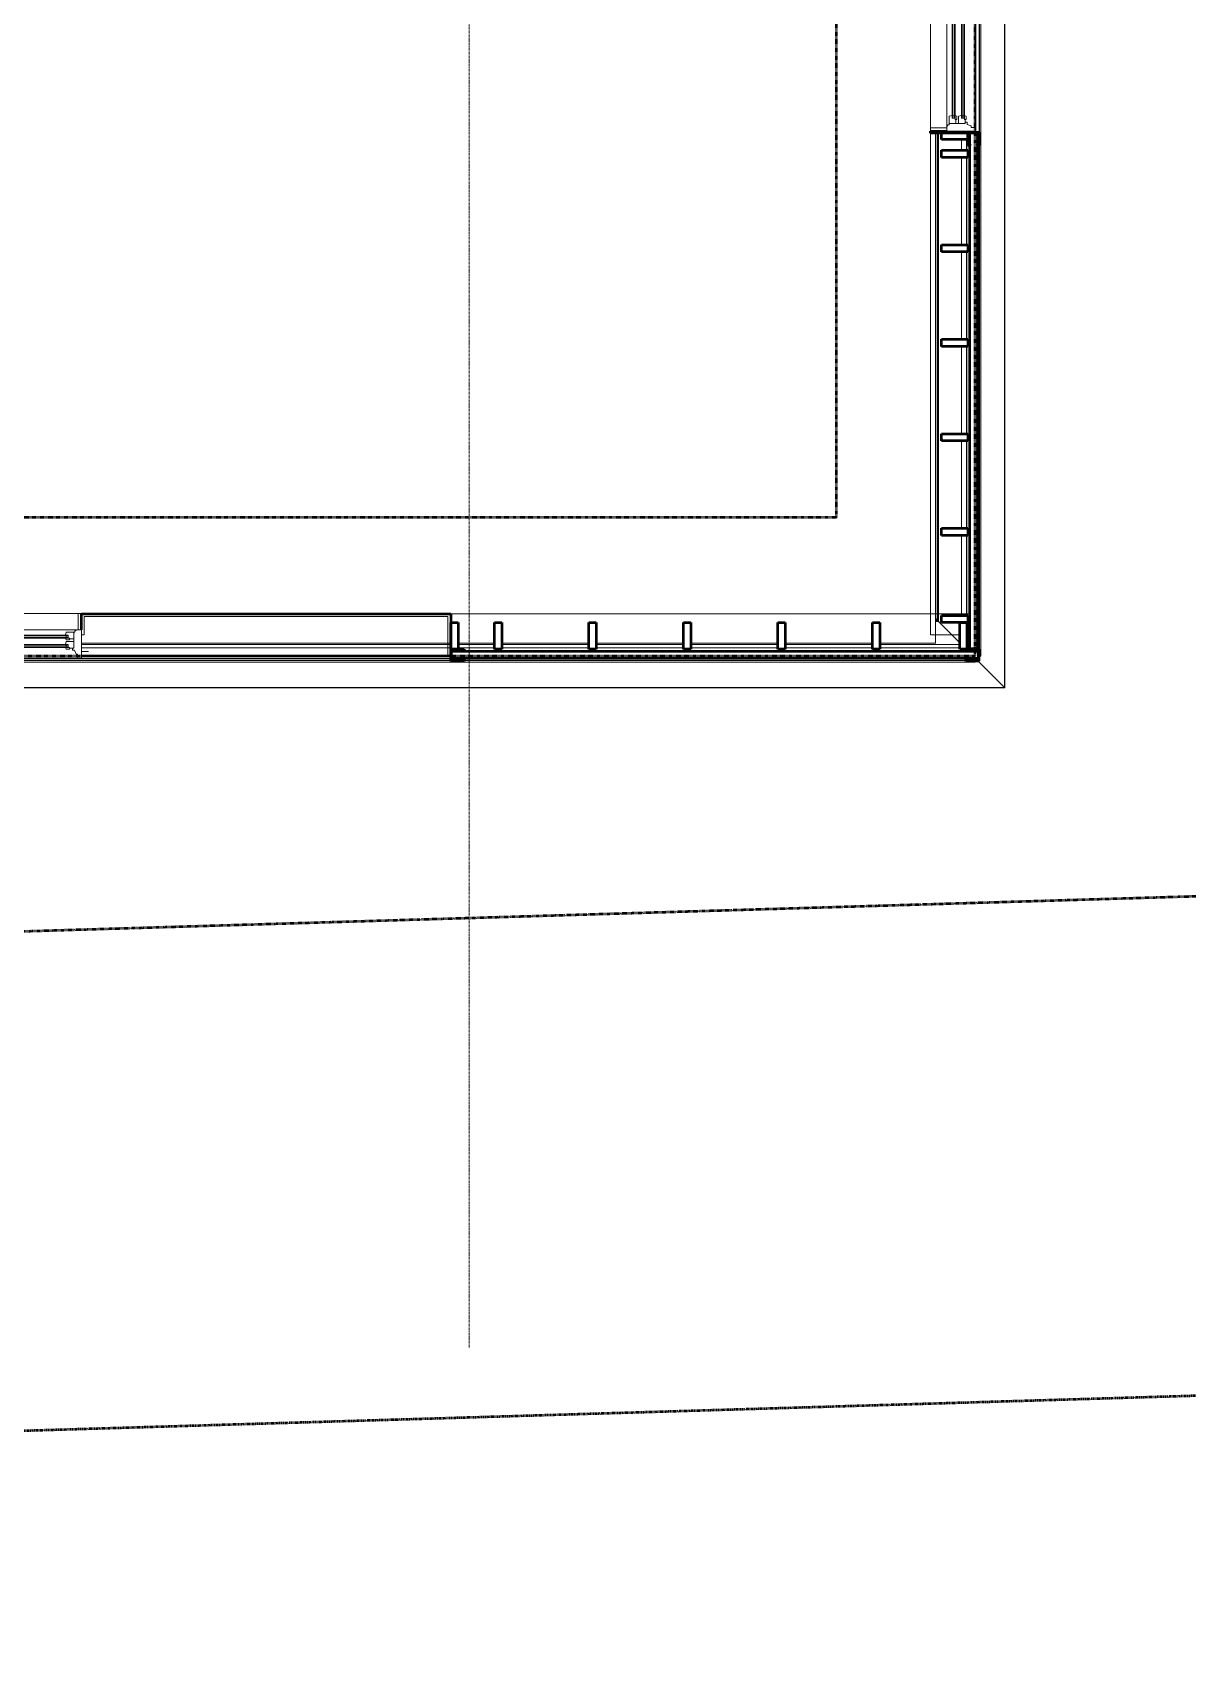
# Model space of a CAD drawing. Header units: inches. Extents: x -4235 to -464, y 9767 to 12347.
# Drawn here: x -2264.3 to -2023.7, y 9772 to 10110.2 of the extents above; entities that cross this region are included whole.
import ezdxf

# ---------------------------------------------------------------- set-up
doc = ezdxf.new("R2010")
doc.units = ezdxf.units.IN
doc.header["$MEASUREMENT"] = 0
for name, pattern in [('Dash 1_16_', [0.125, 0.0625, -0.0625]), ('Double Dash 3_8_', [1, 0.375, -0.125, 0.125, -0.125, 0.125, -0.125]), ('Grid Line 1_2_', [0.875, 0.5, -0.125, 0.125, -0.125])]:
    doc.linetypes.add(name, pattern=pattern)
for name, color, linetype, lineweight in [('A-GLAZ-1', 151, 'Continuous', 9), ('A-GLAZ-2', 151, 'Continuous', 20), ('A-GLAZ-CWMG', 51, 'Continuous', 9), ('A-GLAZ-CWMG-1', 51, 'Continuous', 50), ('A-WALL', 113, 'Continuous', 13), ('A-WALL-5', 113, 'Continuous', 9), ('A-WALL-6', 113, 'Continuous', 50), ('A-WALL-PATT-1', 9, 'Continuous', 9), ('C-PROP-LINE', 91, 'Double Dash 3_8_', 50), ('C-PROP-LINE-1', 91, 'Dash 1_16_', 50), ('S-GRID-1', 1, 'Grid Line 1_2_', 9)]:
    doc.layers.add(name, color=color, linetype=linetype, lineweight=lineweight)

# ---------------------------------------------------------------- blocks, each defined once
blk = doc.blocks.new('Basic Wall _ EXT - FIBER CEMENT - LARGE - 1hr - ___-2162460-BACKGROUND - RCP - 3RD FLOOR')
at = {"layer": 'A-WALL-5'}
for p, q in [((-2066.71, 9980.19), (-2066.71, 10851.39)), ((-2067.06, 10089.39), (-2067.06, 10742.19)), ((-2067.05, 10089.39), (-2067.05, 10742.19)), ((-2067.05, 10089.39), (-2067.05, 10742.19)), ((-2067.03, 10089.39), (-2067.03, 10742.19)), ((-2067.02, 10089.39), (-2067.02, 10742.19)), ((-2067.02, 10089.39), (-2067.02, 10742.19)), ((-2069.67, 10089.58), (-2069.67, 10089.39)), ((-2069.67, 10089.39), (-2069.67, 10089.58)), ((-2069.67, 10087.89), (-2069.67, 10085.61)), ((-2069.67, 10085.61), (-2069.67, 10087.89)), ((-2069.64, 10089.39), (-2069.64, 10089.58)), ((-2069.64, 10089.39), (-2069.64, 10089.58)), ((-2069.64, 10085.61), (-2069.64, 10087.89)), ((-2069.64, 10085.61), (-2069.64, 10087.89)), ((-2067.06, 10086.7), (-2067.06, 10089.33)), ((-2067.05, 10086.7), (-2067.05, 10089.33)), ((-2067.05, 10086.7), (-2067.05, 10089.33)), ((-2067.03, 10086.7), (-2067.03, 10089.33)), ((-2067.02, 10086.7), (-2067.02, 10089.33)), ((-2067.02, 10086.7), (-2067.02, 10089.33)), ((-2067.06, 9980.19), (-2067.06, 10086.64)), ((-2067.05, 9980.19), (-2067.05, 10086.64)), ((-2067.05, 9980.19), (-2067.05, 10086.64)), ((-2067.03, 9980.19), (-2067.03, 10086.64)), ((-2067.02, 9980.19), (-2067.02, 10086.64)), ((-2067.02, 9980.19), (-2067.02, 10086.64)), ((-2069.67, 10084.11), (-2069.67, 10065.92)), ((-2069.67, 10065.92), (-2069.67, 10084.11)), ((-2069.64, 10065.92), (-2069.64, 10084.11)), ((-2069.64, 10065.92), (-2069.64, 10084.11)), ((-2069.67, 10064.42), (-2069.67, 10046.24)), ((-2069.67, 10046.24), (-2069.67, 10064.42)), ((-2069.64, 10046.24), (-2069.64, 10064.42)), ((-2069.64, 10046.24), (-2069.64, 10064.42)), ((-2069.67, 10044.74), (-2069.67, 10026.56)), ((-2069.67, 10026.56), (-2069.67, 10044.74)), ((-2069.64, 10026.56), (-2069.64, 10044.74)), ((-2069.64, 10026.56), (-2069.64, 10044.74)), ((-2069.67, 10025.06), (-2069.67, 10006.87)), ((-2069.67, 10006.87), (-2069.67, 10025.06)), ((-2069.64, 10006.87), (-2069.64, 10025.06)), ((-2069.64, 10006.87), (-2069.64, 10025.06)), ((-2069.67, 10005.37), (-2069.67, 9989.06)), ((-2069.67, 9989.06), (-2069.67, 10005.37)), ((-2069.64, 9989.06), (-2069.64, 10005.37)), ((-2069.64, 9988.69), (-2069.64, 10005.37)), ((-2069.67, 9989.06), (-2069.67, 9988.69)), ((-2069.67, 9988.69), (-2069.67, 9989.06)), ((-2069.64, 9988.69), (-2069.64, 9989.06)), ((-2069.67, 9981.63), (-2069.67, 9981.33)), ((-2069.67, 9981.33), (-2069.67, 9981.63)), ((-2069.64, 9981.33), (-2069.64, 9981.63)), ((-2069.64, 9981.33), (-2069.64, 9981.63)), ((-2067.11, 9980.19), (-2067.06, 9980.19)), ((-2067.06, 9980.19), (-2067.11, 9980.19)), ((-2067.03, 9980.19), (-2067.06, 9980.19)), ((-2067.06, 9980.19), (-2066.9, 9980.19)), ((-2067.05, 9980.19), (-2066.9, 9980.19)), ((-2066.9, 9980.19), (-2067.03, 9980.19)), ((-2066.9, 9980.19), (-2067.02, 9980.19)), ((-2066.9, 9980.19), (-2066.77, 9980.19)), ((-2066.79, 9980.19), (-2066.88, 9980.19)), ((-2066.77, 9980.19), (-2066.79, 9980.19)), ((-2066.75, 9980.19), (-2066.77, 9980.19)), ((-2066.77, 9980.19), (-2066.75, 9980.19)), ((-2066.76, 9980.19), (-2066.75, 9980.19)), ((-2066.75, 9980.19), (-2066.75, 9980.19)), ((-2066.75, 9980.19), (-2066.71, 9980.19)), ((-2066.71, 9980.19), (-2066.74, 9980.19))]:
    blk.add_line(p, q, dxfattribs=at)
blk = doc.blocks.new('Basic Wall _ EXT - FIBER CEMENT - SMALL - 1hr - ___-2145934-BACKGROUND - RCP - 3RD FLOOR')
at = {"layer": 'A-WALL-5'}
for p, q in [((-2061.81, 10857.87), (-2061.81, 9973.7)), ((-2061.81, 9973.7), (-2061.81, 10857.87)), ((-2061.73, 9973.63), (-2061.73, 10857.95)), ((-2061.73, 9973.63), (-2061.73, 10857.95)), ((-2067.84, 10089.39), (-2067.84, 10742.19)), ((-2067.77, 10089.39), (-2067.77, 10742.19)), ((-2075.83, 10089.58), (-2075.83, 10089.51)), ((-2075.83, 10089.51), (-2075.83, 10089.58)), ((-2075.83, 10089.47), (-2075.83, 9989.06)), ((-2075.83, 9989.06), (-2075.83, 10089.47)), ((-2075.62, 9989.06), (-2075.62, 10089.58)), ((-2075.62, 9989.06), (-2075.62, 10089.58)), ((-2075.54, 9989.06), (-2075.54, 10089.58)), ((-2075.54, 9989.06), (-2075.54, 10089.58)), ((-2070.72, 10089.39), (-2070.72, 10089.58)), ((-2070.72, 10089.39), (-2070.72, 10089.58)), ((-2070.72, 10085.61), (-2070.72, 10087.89)), ((-2070.72, 10085.61), (-2070.72, 10087.89)), ((-2068.29, 10089.39), (-2068.29, 10089.57)), ((-2068.29, 10089.39), (-2068.29, 10089.57)), ((-2068.22, 10089.39), (-2068.22, 10089.57)), ((-2070.72, 10065.92), (-2070.72, 10084.11)), ((-2070.72, 10065.92), (-2070.72, 10084.11)), ((-2070.72, 10046.24), (-2070.72, 10064.42)), ((-2070.72, 10046.24), (-2070.72, 10064.42)), ((-2070.72, 10026.56), (-2070.72, 10044.74)), ((-2070.72, 10026.56), (-2070.72, 10044.74)), ((-2070.72, 10006.87), (-2070.72, 10025.06)), ((-2070.72, 10006.87), (-2070.72, 10025.06)), ((-2070.72, 9989.06), (-2070.72, 10005.37)), ((-2070.72, 9989.06), (-2070.72, 10005.37)), ((-2076.17, 9988.06), (-2075.83, 9987.72)), ((-2075.83, 9987.72), (-2076.17, 9988.06)), ((-2075.83, 9987.72), (-2076.17, 9988.06)), ((-2076.17, 9988.06), (-2075.83, 9987.72)), ((-2075.83, 9989.06), (-2075.83, 9989.01)), ((-2075.83, 9989.01), (-2075.83, 9989.06)), ((-2075.83, 9989.01), (-2075.83, 9987.72)), ((-2075.83, 9987.72), (-2075.83, 9989.01)), ((-2075.83, 9987.72), (-2075.62, 9987.51)), ((-2075.62, 9987.51), (-2075.83, 9987.72)), ((-2075.62, 9987.51), (-2075.83, 9987.72)), ((-2075.83, 9987.72), (-2075.62, 9987.51)), ((-2075.62, 9989.01), (-2075.62, 9989.06)), ((-2075.62, 9989.01), (-2075.62, 9989.06)), ((-2075.62, 9987.51), (-2075.62, 9989.01)), ((-2075.62, 9987.51), (-2075.62, 9989.01)), ((-2075.62, 9987.51), (-2075.54, 9987.44)), ((-2075.54, 9987.44), (-2075.62, 9987.51)), ((-2075.54, 9987.44), (-2075.62, 9987.51)), ((-2075.54, 9989.01), (-2075.54, 9989.06)), ((-2075.54, 9989.01), (-2075.54, 9989.06)), ((-2075.54, 9987.44), (-2075.54, 9989.01)), ((-2075.54, 9987.44), (-2075.54, 9989.01)), ((-2075.54, 9987.44), (-2072.74, 9984.63)), ((-2072.74, 9984.63), (-2075.54, 9987.44)), ((-2070.72, 9988.69), (-2070.72, 9989.05)), ((-2070.72, 9988.69), (-2070.72, 9989.05)), ((-2072.74, 9984.63), (-2071.11, 9983)), ((-2071.11, 9983), (-2072.74, 9984.63)), ((-2069.74, 9981.63), (-2069.68, 9981.57)), ((-2069.68, 9981.57), (-2069.74, 9981.63)), ((-2069.74, 9981.63), (-2069.68, 9981.57)), ((-2069.68, 9981.57), (-2069.73, 9981.62)), ((-2069.64, 9981.53), (-2069.37, 9981.26)), ((-2069.37, 9981.26), (-2069.64, 9981.53)), ((-2069.64, 9981.53), (-2069.37, 9981.26)), ((-2069.37, 9981.26), (-2069.64, 9981.53)), ((-2068.29, 9981.69), (-2068.29, 9981.75)), ((-2068.29, 9981.69), (-2068.29, 9981.75)), ((-2068.29, 9981.26), (-2068.29, 9981.63)), ((-2068.29, 9981.26), (-2068.29, 9981.63)), ((-2068.22, 9981.7), (-2068.22, 9981.75)), ((-2068.22, 9981.26), (-2068.22, 9981.63)), ((-2067.84, 9981.69), (-2067.84, 9981.75)), ((-2067.84, 9981.26), (-2067.84, 9981.63)), ((-2067.77, 9981.69), (-2067.77, 9981.75)), ((-2067.77, 9981.26), (-2067.77, 9981.63)), ((-2067.77, 9979.66), (-2067.36, 9979.25)), ((-2067.36, 9979.25), (-2067.77, 9979.66)), ((-2067.3, 9979.19), (-2061.81, 9973.7)), ((-2061.81, 9973.7), (-2067.3, 9979.19)), ((-2061.73, 9973.63), (-2061.81, 9973.7))]:
    blk.add_line(p, q, dxfattribs=at)
blk = doc.blocks.new('Basic Wall _ EXT - FIBER CEMENT - LARGE - ___-2162463-BACKGROUND - RCP - 3RD FLOOR')
at = {"layer": 'A-WALL-5'}
for p, q in [((-2254.11, 9981.94), (-2177.75, 9981.94)), ((-2177.75, 9981.94), (-2254.11, 9981.94)), ((-2177.12, 9981.91), (-2254.11, 9981.91)), ((-2177.12, 9981.91), (-2254.11, 9981.91)), ((-2177.75, 9981.94), (-2177.12, 9981.94)), ((-2177.12, 9981.94), (-2177.75, 9981.94)), ((-2175.62, 9981.94), (-2168.03, 9981.94)), ((-2168.03, 9981.94), (-2175.62, 9981.94)), ((-2168.03, 9981.91), (-2175.62, 9981.91)), ((-2168.03, 9981.91), (-2175.62, 9981.91)), ((-2166.53, 9981.94), (-2148.35, 9981.94)), ((-2148.35, 9981.94), (-2166.53, 9981.94)), ((-2148.35, 9981.91), (-2166.53, 9981.91)), ((-2148.35, 9981.91), (-2166.53, 9981.91)), ((-2146.85, 9981.94), (-2128.66, 9981.94)), ((-2128.66, 9981.94), (-2146.85, 9981.94)), ((-2128.66, 9981.91), (-2146.85, 9981.91)), ((-2128.66, 9981.91), (-2146.85, 9981.91)), ((-2127.16, 9981.94), (-2108.98, 9981.94)), ((-2108.98, 9981.94), (-2127.16, 9981.94)), ((-2108.98, 9981.91), (-2127.16, 9981.91)), ((-2108.98, 9981.91), (-2127.16, 9981.91)), ((-2107.48, 9981.94), (-2089.29, 9981.94)), ((-2089.29, 9981.94), (-2107.48, 9981.94)), ((-2089.29, 9981.91), (-2107.48, 9981.91)), ((-2089.29, 9981.91), (-2107.48, 9981.91)), ((-2087.79, 9981.94), (-2071.11, 9981.94)), ((-2071.11, 9981.94), (-2087.79, 9981.94)), ((-2071.11, 9981.91), (-2087.79, 9981.91)), ((-2071.11, 9981.91), (-2087.79, 9981.91)), ((-2069.61, 9981.94), (-2069, 9981.94)), ((-2069, 9981.94), (-2069.61, 9981.94)), ((-2069, 9981.91), (-2069.61, 9981.91)), ((-2069, 9981.91), (-2069.61, 9981.91)), ((-2067.92, 9981.75), (-2067.92, 9981.69)), ((-2067.92, 9981.69), (-2067.92, 9981.75)), ((-2067.92, 9981.63), (-2067.92, 9981.57)), ((-2067.92, 9981.26), (-2067.92, 9981.63)), ((-2067.92, 9981.57), (-2067.92, 9981.26)), ((-2067.92, 9979.69), (-2067.92, 9979.32)), ((-2067.92, 9979.32), (-2067.92, 9979.69)), ((-3861.93, 9978.98), (-2067.92, 9978.98)), ((-2177.12, 9979.32), (-3751.71, 9979.32)), ((-2177.12, 9979.31), (-3751.71, 9979.31)), ((-2177.12, 9979.31), (-3751.71, 9979.31)), ((-2177.12, 9979.3), (-3751.71, 9979.3)), ((-2177.12, 9979.28), (-3751.71, 9979.28)), ((-2177.12, 9979.28), (-3751.71, 9979.28)), ((-2174.44, 9979.32), (-2177.06, 9979.32)), ((-2174.44, 9979.31), (-2177.06, 9979.31)), ((-2174.44, 9979.31), (-2177.06, 9979.31)), ((-2174.43, 9979.3), (-2177.06, 9979.3)), ((-2174.43, 9979.28), (-2177.06, 9979.28)), ((-2174.43, 9979.28), (-2177.06, 9979.28)), ((-2069.86, 9979.32), (-2174.37, 9979.32)), ((-2069.86, 9979.31), (-2174.37, 9979.31)), ((-2069.86, 9979.31), (-2174.37, 9979.31)), ((-2069.86, 9979.3), (-2174.37, 9979.3)), ((-2069.86, 9979.28), (-2174.37, 9979.28)), ((-2069.86, 9979.28), (-2174.37, 9979.28)), ((-2067.92, 9979.3), (-2069.81, 9979.3)), ((-2067.92, 9979.32), (-2069.8, 9979.32)), ((-2067.92, 9979.31), (-2069.8, 9979.31)), ((-2067.92, 9979.31), (-2069.8, 9979.31)), ((-2067.92, 9979.28), (-2069.8, 9979.28)), ((-2067.92, 9979.28), (-2069.8, 9979.28)), ((-2067.92, 9979.25), (-2067.92, 9979.32)), ((-2067.92, 9979.32), (-2067.92, 9979.3)), ((-2067.92, 9979.25), (-2067.92, 9979.31)), ((-2067.92, 9979.3), (-2067.92, 9979.25)), ((-2067.92, 9979.04), (-2067.92, 9979.17)), ((-2067.92, 9979.15), (-2067.92, 9979.06)), ((-2067.92, 9979.06), (-2067.92, 9979.03)), ((-2067.92, 9979.01), (-2067.92, 9979.04)), ((-2067.92, 9979.03), (-2067.92, 9979.01)), ((-2067.92, 9979.01), (-2067.92, 9979.03)), ((-2067.92, 9978.98), (-2067.92, 9979.01)), ((-2067.92, 9979.01), (-2067.92, 9979.01)), ((-2067.92, 9979), (-2067.92, 9978.98))]:
    blk.add_line(p, q, dxfattribs=at)
blk = doc.blocks.new('Basic Wall _ EXT - FIBER CEMENT - SMALL - ___-2145937-BACKGROUND - RCP - 3RD FLOOR')
at = {"layer": 'A-WALL-5'}
for p, q in [((-2076.17, 9988.06), (-2075.83, 9987.72)), ((-2075.83, 9987.72), (-2076.17, 9988.06)), ((-2075.83, 9987.72), (-2076.17, 9988.06)), ((-2076.17, 9988.06), (-2075.83, 9987.72)), ((-2076.17, 9987.72), (-2075.83, 9987.72)), ((-2075.83, 9987.72), (-2076.17, 9987.72)), ((-2075.62, 9987.51), (-2076.17, 9987.51)), ((-2075.62, 9987.51), (-2076.17, 9987.51)), ((-2075.54, 9987.44), (-2076.17, 9987.44)), ((-2075.54, 9987.44), (-2076.17, 9987.44)), ((-2075.83, 9987.72), (-2075.62, 9987.51)), ((-2075.62, 9987.51), (-2075.83, 9987.72)), ((-2075.62, 9987.51), (-2075.83, 9987.72)), ((-2075.83, 9987.72), (-2075.62, 9987.51)), ((-2075.62, 9987.51), (-2075.54, 9987.44)), ((-2075.54, 9987.44), (-2075.62, 9987.51)), ((-2075.62, 9987.51), (-2075.54, 9987.44)), ((-2075.54, 9987.44), (-2072.74, 9984.63)), ((-2072.74, 9984.63), (-2075.54, 9987.44)), ((-2072.74, 9984.63), (-2071.11, 9983)), ((-2071.11, 9983), (-2072.74, 9984.63)), ((-2177.12, 9979.73), (-2369.31, 9979.73)), ((-2177.12, 9979.66), (-2369.31, 9979.66)), ((-2177.12, 9982.61), (-2254.11, 9982.61)), ((-2177.12, 9982.61), (-2254.11, 9982.61)), ((-2177.12, 9980.19), (-2254.11, 9980.19)), ((-2177.12, 9980.19), (-2254.11, 9980.19)), ((-2254.11, 9980.11), (-2177.12, 9980.11)), ((-2174.62, 9979.66), (-2177.06, 9979.66)), ((-2168.03, 9982.61), (-2175.62, 9982.61)), ((-2168.03, 9982.61), (-2175.62, 9982.61)), ((-2069.86, 9979.66), (-2174.38, 9979.66)), ((-2148.35, 9982.61), (-2166.53, 9982.61)), ((-2148.35, 9982.61), (-2166.53, 9982.61)), ((-2128.66, 9982.61), (-2146.85, 9982.61)), ((-2128.66, 9982.61), (-2146.85, 9982.61)), ((-2108.98, 9982.61), (-2127.16, 9982.61)), ((-2108.98, 9982.61), (-2127.16, 9982.61)), ((-2089.29, 9982.61), (-2107.48, 9982.61)), ((-2089.29, 9982.61), (-2107.48, 9982.61)), ((-2071.11, 9982.61), (-2087.79, 9982.61)), ((-2071.11, 9982.61), (-2087.79, 9982.61)), ((-2069.74, 9981.63), (-2069.68, 9981.57)), ((-2069.68, 9981.57), (-2069.74, 9981.63)), ((-2069.68, 9981.57), (-2069.74, 9981.63)), ((-2069.73, 9981.62), (-2069.68, 9981.57)), ((-2069.64, 9981.53), (-2069.37, 9981.26)), ((-2069.37, 9981.26), (-2069.64, 9981.53)), ((-2069.64, 9981.53), (-2069.37, 9981.26)), ((-2069.37, 9981.26), (-2069.64, 9981.53)), ((-2067.92, 9979.66), (-2069.61, 9979.66)), ((-2067.77, 9979.66), (-2067.92, 9979.66)), ((-2067.77, 9979.66), (-2067.36, 9979.25)), ((-2067.36, 9979.25), (-2067.77, 9979.66)), ((-2067.3, 9979.19), (-2061.81, 9973.7)), ((-2061.81, 9973.7), (-2067.3, 9979.19)), ((-2061.81, 9973.7), (-2681.22, 9973.7)), ((-2061.81, 9973.7), (-2681.22, 9973.7)), ((-2681.22, 9973.63), (-2061.73, 9973.63)), ((-2061.73, 9973.63), (-2681.22, 9973.63)), ((-2061.81, 9973.7), (-2061.73, 9973.63))]:
    blk.add_line(p, q, dxfattribs=at)
blk = doc.blocks.new('Rectangular Mullion - Profile_Polycarbonate_Upper and left-2704980-BACKGROUND - RCP - 3RD FLOOR')
at = {"layer": 'A-GLAZ-CWMG-1'}
for p, q in [((0, 1.29), (-2.75, 1.29)), ((-2.75, 1.29), (-2.75, 0.79)), ((-2.75, 0.79), (-2.5, 0.79)), ((-2.69, 0.85), (-2.69, 1.22)), ((-2.69, 1.22), (-0.06, 1.22)), ((-2.5, 0.85), (-2.69, 0.85)), ((-2.5, 0.79), (-2.5, 0.85)), ((-0.06, 1.22), (-0.06, -1.15)), ((0, -1.21), (0, 1.29)), ((-2.5, -0.79), (-2.75, -0.79)), ((-2.75, -0.79), (-2.75, -1.21)), ((-2.75, -1.21), (0, -1.21)), ((-2.69, -1.15), (-2.69, -0.85)), ((-2.69, -0.85), (-2.5, -0.85)), ((-0.06, -1.15), (-2.69, -1.15)), ((-2.5, -0.85), (-2.5, -0.79))]:
    blk.add_line(p, q, dxfattribs=at)
blk = doc.blocks.new('Rectangular Mullion - Profile_Polycarbonate_right-2704981-BACKGROUND - RCP - 3RD FLOOR')
at = {"layer": 'A-GLAZ-CWMG-1'}
for p, q in [((-2.75, 1.29), (0, 1.29)), ((-2.75, 0.79), (-2.75, 1.29)), ((-2.5, 0.79), (-2.75, 0.79)), ((-0.06, 1.22), (-2.69, 1.22)), ((-2.69, 1.22), (-2.69, 0.85)), ((-2.69, 0.85), (-2.5, 0.85)), ((-2.5, 0.85), (-2.5, 0.79)), ((-0.06, -1.15), (-0.06, 1.22)), ((0, 1.29), (0, -1.21)), ((-2.75, -1.21), (-2.75, -0.79)), ((-2.75, -0.79), (-2.5, -0.79)), ((0, -1.21), (-2.75, -1.21)), ((-2.5, -0.85), (-2.69, -0.85)), ((-2.69, -0.85), (-2.69, -1.15)), ((-2.69, -1.15), (-0.06, -1.15)), ((-2.5, -0.79), (-2.5, -0.85))]:
    blk.add_line(p, q, dxfattribs=at)
blk = doc.blocks.new('Rectangular Mullion - Stud - Vertical-2193585-BACKGROUND - RCP - 3RD FLOOR')
at = {"layer": 'A-GLAZ-CWMG-1'}
for p, q in [((0, 2.75), (-1.5, 2.75)), ((-1.5, 2.75), (-1.5, -2.75)), ((0, -2.75), (0, 2.75)), ((-1.5, -2.75), (0, -2.75))]:
    blk.add_line(p, q, dxfattribs=at)
blk = doc.blocks.new('Rectangular Mullion - Stud - Vertical-2193592-BACKGROUND - RCP - 3RD FLOOR')
at = {"layer": 'A-GLAZ-CWMG-1'}
for p, q in [((-1.5, -2.75), (-1.5, 2.75)), ((-1.5, 2.75), (0, 2.75)), ((0, 2.75), (0, -2.75)), ((0, -2.75), (-1.5, -2.75))]:
    blk.add_line(p, q, dxfattribs=at)
blk = doc.blocks.new('Rectangular Mullion - Stud - Vertical-2193584-BACKGROUND - RCP - 3RD FLOOR')
at = {"layer": 'A-GLAZ-CWMG-1'}
for p, q in [((1.5, 2.75), (0, 2.75)), ((0, 2.75), (0, -2.75)), ((1.5, -2.75), (1.5, 2.75)), ((0, -2.75), (1.5, -2.75))]:
    blk.add_line(p, q, dxfattribs=at)
blk = doc.blocks.new('Rectangular Mullion - Stud - Vertical-2193583-BACKGROUND - RCP - 3RD FLOOR')
at = {"layer": 'A-GLAZ-CWMG-1'}
for p, q in [((1.5, 2.75), (0, 2.75)), ((0, 2.75), (0, -2.75)), ((1.5, -2.75), (1.5, 2.75)), ((0, -2.75), (1.5, -2.75))]:
    blk.add_line(p, q, dxfattribs=at)
blk = doc.blocks.new('Window-Double_Hung-Andersen-400_Series-Tilt_Wash - DOUBLE HUNG - COTTAGE - 3RD FLOOR-2888871-BACKGROUND - RCP - 3RD FLOOR')
at = {"layer": 'A-GLAZ-1'}
for p, q in [((-19.01, 3.94), (-19.01, 2.44)), ((-18.95, 3.94), (-19.01, 3.94)), ((-18.95, 4.44), (18.95, 4.44)), ((-18.95, 1.06), (-18.95, 4.44)), ((-18.32, 1.06), (-18.32, 4.44)), ((18.32, 1.06), (18.32, 4.44)), ((18.95, 4.44), (18.95, 1.06)), ((19.01, 3.94), (18.95, 3.94)), ((19.01, 2.44), (19.01, 3.94)), ((-18.95, 2.44), (-19.01, 2.44)), ((18.95, 1.06), (-18.95, 1.06)), ((19.01, 2.44), (18.95, 2.44)), ((-16.29, -0.19), (-15.7, -0.19)), ((-16.29, -0.56), (-15.7, -0.56)), ((-16.29, -2.13), (-15.7, -2.13)), ((-16.29, -2.5), (-15.7, -2.5)), ((-15.82, -0.56), (-15.82, -0.19)), ((-15.82, -2.5), (-15.82, -2.13)), ((-15.7, -0.06), (15.7, -0.06)), ((-15.7, -0.19), (15.7, -0.19)), ((-15.7, -0.56), (15.7, -0.56)), ((-15.7, -0.69), (15.7, -0.69)), ((-15.7, -2), (15.7, -2)), ((-15.7, -2.13), (15.7, -2.13)), ((-15.7, -2.5), (15.7, -2.5)), ((-15.7, -2.63), (15.7, -2.63)), ((16.29, -0.19), (15.7, -0.19)), ((16.29, -0.56), (15.7, -0.56)), ((16.29, -2.13), (15.7, -2.13)), ((16.29, -2.5), (15.7, -2.5)), ((15.82, -0.56), (15.82, -0.19)), ((15.82, -2.5), (15.82, -2.13))]:
    blk.add_line(p, q, dxfattribs=at)
at = {"layer": 'A-GLAZ-2'}
for p, q in [((-19.01, 1.06), (19.01, 1.06)), ((-19.01, -4.81), (-19.01, 1.06)), ((-17.67, 0.78), (-18, 1.06)), ((-17.67, 0.78), (-17.67, 0.56)), ((-17.67, 0.56), (-15.86, 0.56)), ((-17.42, -2.75), (-17.42, 0.56)), ((-15.86, 0.56), (-15.7, -0.06)), ((15.86, 0.56), (15.7, -0.06)), ((17.67, 0.56), (15.86, 0.56)), ((17.42, -2.75), (17.42, 0.56)), ((17.67, 0.78), (18, 1.06)), ((17.67, 0.78), (17.67, 0.56)), ((19.01, 1.06), (19.01, -4.81)), ((-17.92, -4), (-17.61, -3.19)), ((-17.61, -3.19), (-17.14, -3.19)), ((-17.42, -0.81), (-16.57, -0.81)), ((-17.42, -1.37), (-15.86, -1.37)), ((-17.42, -2.75), (-16.57, -2.75)), ((-17.14, -3.19), (-17.14, -2.75)), ((-16.57, -0.69), (-16.57, -1.03)), ((-15.7, -0.69), (-16.57, -0.69)), ((-15.86, -1.03), (-16.57, -1.03)), ((-16.57, -2.63), (-16.57, -2.97)), ((-15.7, -2.63), (-16.57, -2.63)), ((-15.86, -2.97), (-16.57, -2.97)), ((-16.29, -0.69), (-16.29, -0.06)), ((-15.7, -0.06), (-16.29, -0.06)), ((-16.29, -2.63), (-16.29, -2)), ((-15.7, -2), (-16.29, -2)), ((-15.86, -1.03), (-15.7, -0.69)), ((-15.86, -1.37), (-15.7, -2)), ((-15.86, -2.97), (-15.7, -2.63)), ((15.7, -0.06), (16.29, -0.06)), ((15.86, -1.03), (15.7, -0.69)), ((15.7, -0.69), (16.57, -0.69)), ((15.86, -1.37), (15.7, -2)), ((15.7, -2), (16.29, -2)), ((15.86, -2.97), (15.7, -2.63)), ((15.7, -2.63), (16.57, -2.63)), ((15.86, -1.03), (16.57, -1.03)), ((17.42, -1.37), (15.86, -1.37)), ((15.86, -2.97), (16.57, -2.97)), ((16.29, -0.69), (16.29, -0.06)), ((16.29, -2.63), (16.29, -2)), ((16.57, -0.69), (16.57, -1.03)), ((17.42, -0.81), (16.57, -0.81)), ((16.57, -2.63), (16.57, -2.97)), ((17.42, -2.75), (16.57, -2.75)), ((17.14, -3.19), (17.14, -2.75)), ((17.61, -3.19), (17.14, -3.19)), ((17.92, -4), (17.61, -3.19)), ((-19.01, -3.44), (-20.51, -3.44)), ((19.01, -4.81), (-19.01, -4.81)), ((-18.2, -4), (-17.92, -4)), ((-18.2, -4.81), (-18.2, -4)), ((18.2, -4), (17.92, -4)), ((18.2, -4.81), (18.2, -4)), ((19.01, -3.44), (20.51, -3.44))]:
    blk.add_line(p, q, dxfattribs=at)
blk = doc.blocks.new('Window-Double_Hung-Andersen-400_Series-Tilt_Wash - DOUBLE HUNG - COTTAGE - 3RD FLOOR-2888628-BACKGROUND - RCP - 3RD FLOOR')
at = {"layer": 'A-GLAZ-1'}
for p, q in [((-16.29, 2.31), (-15.7, 2.31)), ((-16.29, 1.94), (-15.7, 1.94)), ((-16.29, 0.38), (-15.7, 0.38)), ((-15.82, 2.31), (-15.82, 1.94)), ((-15.82, 0.38), (-15.82, 0)), ((-15.7, 2.44), (15.7, 2.44)), ((-15.7, 2.31), (15.7, 2.31)), ((-15.7, 1.94), (15.7, 1.94)), ((-15.7, 1.81), (15.7, 1.81)), ((-15.7, 0.5), (15.7, 0.5)), ((-15.7, 0.38), (15.7, 0.38)), ((-15.7, 0), (15.7, 0)), ((16.29, 2.31), (15.7, 2.31)), ((16.29, 1.94), (15.7, 1.94)), ((16.29, 0.38), (15.7, 0.38)), ((15.82, 2.31), (15.82, 1.94)), ((15.82, 0.38), (15.82, 0)), ((-19.01, -2.62), (-19.01, -4.12)), ((-19.01, -2.62), (-18.95, -2.62)), ((18.95, -1.25), (-18.95, -1.25)), ((-18.95, -1.25), (-18.95, -4.63)), ((-18.32, -1.25), (-18.32, -4.63)), ((-16.29, 0), (-15.7, 0)), ((-15.7, -0.13), (15.7, -0.13)), ((16.29, 0), (15.7, 0)), ((18.32, -1.25), (18.32, -4.63)), ((18.95, -4.63), (18.95, -1.25)), ((18.95, -2.62), (19.01, -2.62)), ((19.01, -4.12), (19.01, -2.62)), ((-19.01, -4.12), (-18.95, -4.12)), ((-18.95, -4.63), (18.95, -4.63)), ((18.95, -4.12), (19.01, -4.12))]:
    blk.add_line(p, q, dxfattribs=at)
at = {"layer": 'A-GLAZ-2'}
for p, q in [((19.01, 4.62), (-19.01, 4.62)), ((-19.01, 4.62), (-19.01, -1.25)), ((-18.2, 4.62), (-18.2, 3.81)), ((-18.2, 3.81), (-17.92, 3.81)), ((-17.92, 3.81), (-17.61, 3)), ((17.92, 3.81), (17.61, 3)), ((18.2, 3.81), (17.92, 3.81)), ((18.2, 4.62), (18.2, 3.81)), ((19.01, -1.25), (19.01, 4.62)), ((-19.01, 3.25), (-20.51, 3.25)), ((-17.61, 3), (-17.14, 3)), ((-17.42, 2.56), (-16.57, 2.56)), ((-17.42, 2.56), (-17.42, -0.75)), ((-17.42, 1.19), (-15.86, 1.19)), ((-17.42, 0.62), (-16.57, 0.62)), ((-17.14, 3), (-17.14, 2.56)), ((-15.86, 2.78), (-16.57, 2.78)), ((-16.57, 2.44), (-16.57, 2.78)), ((-15.7, 2.44), (-16.57, 2.44)), ((-15.86, 0.84), (-16.57, 0.84)), ((-16.57, 0.5), (-16.57, 0.84)), ((-15.7, 0.5), (-16.57, 0.5)), ((-16.29, 2.44), (-16.29, 1.81)), ((-15.7, 1.81), (-16.29, 1.81)), ((-16.29, 0.5), (-16.29, -0.13)), ((-15.86, 2.78), (-15.7, 2.44)), ((-15.86, 1.19), (-15.7, 1.81)), ((-15.86, 0.84), (-15.7, 0.5)), ((15.86, 2.78), (15.7, 2.44)), ((15.7, 2.44), (16.57, 2.44)), ((15.7, 1.81), (16.29, 1.81)), ((15.86, 1.19), (15.7, 1.81)), ((15.86, 0.84), (15.7, 0.5)), ((15.7, 0.5), (16.57, 0.5)), ((15.86, 2.78), (16.57, 2.78)), ((17.42, 1.19), (15.86, 1.19)), ((15.86, 0.84), (16.57, 0.84)), ((16.29, 2.44), (16.29, 1.81)), ((16.29, 0.5), (16.29, -0.13)), ((16.57, 2.44), (16.57, 2.78)), ((17.42, 2.56), (16.57, 2.56)), ((16.57, 0.5), (16.57, 0.84)), ((17.42, 0.62), (16.57, 0.62)), ((17.14, 3), (17.14, 2.56)), ((17.61, 3), (17.14, 3)), ((17.42, 2.56), (17.42, -0.75)), ((19.01, 3.25), (20.51, 3.25)), ((-19.01, -1.25), (19.01, -1.25)), ((-17.67, -0.97), (-18, -1.25)), ((-17.67, -0.97), (-17.67, -0.75)), ((-17.67, -0.75), (-15.86, -0.75)), ((-15.7, -0.13), (-16.29, -0.13)), ((-15.86, -0.75), (-15.7, -0.13)), ((15.7, -0.13), (16.29, -0.13)), ((15.86, -0.75), (15.7, -0.13)), ((17.67, -0.75), (15.86, -0.75)), ((17.67, -0.97), (17.67, -0.75)), ((17.67, -0.97), (18, -1.25))]:
    blk.add_line(p, q, dxfattribs=at)
blk = doc.blocks.new('Rectangular Mullion - Stud - Vertical-2193578-BACKGROUND - RCP - 3RD FLOOR')
at = {"layer": 'A-GLAZ-CWMG-1'}
for p, q in [((0, 2.75), (-1.5, 2.75)), ((-1.5, 2.75), (-1.5, -2.75)), ((0, -2.75), (0, 2.75)), ((-1.5, -2.75), (0, -2.75))]:
    blk.add_line(p, q, dxfattribs=at)
blk = doc.blocks.new('Rectangular Mullion - Stud - Vertical-1994785-BACKGROUND - RCP - 3RD FLOOR')
at = {"layer": 'A-GLAZ-CWMG-1'}
for p, q in [((-1.5, -2.75), (-1.5, 2.75)), ((-1.5, 2.75), (0, 2.75)), ((0, 2.75), (0, -2.75)), ((0, -2.75), (-1.5, -2.75))]:
    blk.add_line(p, q, dxfattribs=at)
blk = doc.blocks.new('Rectangular Mullion - Stud - Vertical-2193575-BACKGROUND - RCP - 3RD FLOOR')
at = {"layer": 'A-GLAZ-CWMG-1'}
for p, q in [((1.5, 2.75), (0, 2.75)), ((0, 2.75), (0, -2.75)), ((1.5, -2.75), (1.5, 2.75)), ((0, -2.75), (1.5, -2.75))]:
    blk.add_line(p, q, dxfattribs=at)
blk = doc.blocks.new('Rectangular Mullion - Stud - Vertical-2193576-BACKGROUND - RCP - 3RD FLOOR')
at = {"layer": 'A-GLAZ-CWMG-1'}
for p, q in [((1.5, 2.75), (0, 2.75)), ((0, 2.75), (0, -2.75)), ((1.5, -2.75), (1.5, 2.75)), ((0, -2.75), (1.5, -2.75))]:
    blk.add_line(p, q, dxfattribs=at)
blk = doc.blocks.new('Rectangular Mullion - Profile_Polycarbonate_right-2704915-BACKGROUND - RCP - 3RD FLOOR')
at = {"layer": 'A-GLAZ-CWMG-1'}
for p, q in [((-2.75, 0.79), (-2.75, 1.21)), ((-2.75, 1.21), (0, 1.21)), ((-2.5, 0.79), (-2.75, 0.79)), ((-0.06, 1.15), (-2.69, 1.15)), ((-2.69, 1.15), (-2.69, 0.85)), ((-2.69, 0.85), (-2.5, 0.85)), ((-2.5, 0.85), (-2.5, 0.79)), ((-0.06, -1.22), (-0.06, 1.15)), ((0, 1.21), (0, -1.29)), ((-2.75, -1.29), (-2.75, -0.79)), ((-2.75, -0.79), (-2.5, -0.79)), ((0, -1.29), (-2.75, -1.29)), ((-2.5, -0.85), (-2.69, -0.85)), ((-2.69, -0.85), (-2.69, -1.22)), ((-2.69, -1.22), (-0.06, -1.22)), ((-2.5, -0.79), (-2.5, -0.85))]:
    blk.add_line(p, q, dxfattribs=at)
blk = doc.blocks.new('Family - ___-1878357-BACKGROUND - RCP - 3RD FLOOR')
at = {"layer": 'C-PROP-LINE'}
for p, q in [((-2096.45, 9823.93), (-1939.77, 9828.62)), ((-3831.82, 9771.98), (-2096.45, 9823.93))]:
    blk.add_line(p, q, dxfattribs=at)
blk = doc.blocks.new('Family - ___-2835860-BACKGROUND - RCP - 3RD FLOOR')
at = {"layer": 'C-PROP-LINE-1'}
for q in [(-2067.92, 10851.39), (-2523.72, 9980.19)]:
    blk.add_line((-2067.92, 9980.19), q, dxfattribs=at)
blk = doc.blocks.new('Family - ___-2835903-BACKGROUND - RCP - 3RD FLOOR')
at = {"layer": 'C-PROP-LINE-1'}
for q in [(-2096.82, 10822.49), (-3831.82, 10009.09)]:
    blk.add_line((-2096.82, 10009.09), q, dxfattribs=at)
blk = doc.blocks.new('Family - ___-2835932-BACKGROUND - RCP - 3RD FLOOR')
at = {"layer": 'C-PROP-LINE-1'}
for q in [(-2067.92, 10851.39), (-3860.72, 9980.19)]:
    blk.add_line((-2067.92, 9980.19), q, dxfattribs=at)
blk = doc.blocks.new('Family - ___-2855424-BACKGROUND - RCP - 3RD FLOOR')
at = {"layer": 'C-PROP-LINE-1'}
blk.add_line((-3987.11, 9871.38), (-600.6, 9972.76), dxfattribs=at)

msp = doc.modelspace()

# ---------------------------------------------------------------- hatches: boundary and pattern name
at = {"layer": 'A-WALL-PATT-1'}
h = msp.add_hatch(dxfattribs=at)
h.set_pattern_fill('FP_6', color=256, style=0, pattern_type=2)
h.set_pattern_definition([(0, (-3822.58, 9981.7), (-38.254, -120.375), [0.391, -37.863]), (0, (-3822.58, 9981.3), (-38.254, -120.375), [0.391, -37.863]), (0, (-3822.58, 9965.34), (-38.254, -120.375), [0.391, -37.863]), (0, (-3822.58, 9964.95), (-38.254, -120.375), [0.391, -37.863]), (0, (-3822.58, 9948.98), (-38.254, -120.375), [0.391, -37.863]), (0, (-3822.58, 9948.59), (-38.254, -120.375), [0.391, -37.863]), (0, (-3822.58, 9932.63), (-38.254, -120.375), [0.391, -37.863]), (0, (-3822.58, 9932.23), (-38.254, -120.375), [0.391, -37.863]), (0, (-3822.58, 9916.27), (-38.254, -120.375), [0.391, -37.863]), (0, (-3822.58, 9915.88), (-38.254, -120.375), [0.391, -37.863]), (0, (-3822.58, 9899.91), (-38.254, -120.375), [0.391, -37.863]), (0, (-3822.58, 9899.52), (-38.254, -120.375), [0.391, -37.863]), (0, (-3822.58, 9883.56), (-38.254, -120.375), [0.391, -37.863]), (0, (-3822.58, 9883.16), (-38.254, -120.375), [0.391, -37.863]), (0, (-3822.58, 9867.2), (-38.254, -120.375), [0.391, -37.863]), (0, (-3822.58, 9866.8), (-38.254, -120.375), [0.391, -37.863]), (0, (-3805.2, 9981.7), (-38.254, -120.375), [0.391, -37.863]), (0, (-3805.2, 9981.3), (-38.254, -120.375), [0.391, -37.863]), (0, (-3805.2, 9965.34), (-38.254, -120.375), [0.391, -37.863]), (0, (-3805.2, 9964.95), (-38.254, -120.375), [0.391, -37.863]), (0, (-3805.2, 9948.98), (-38.254, -120.375), [0.391, -37.863]), (0, (-3805.2, 9948.59), (-38.254, -120.375), [0.391, -37.863]), (0, (-3805.2, 9932.63), (-38.254, -120.375), [0.391, -37.863]), (0, (-3805.2, 9932.23), (-38.254, -120.375), [0.391, -37.863]), (0, (-3805.2, 9916.27), (-38.254, -120.375), [0.391, -37.863]), (0, (-3805.2, 9915.88), (-38.254, -120.375), [0.391, -37.863]), (0, (-3805.2, 9899.91), (-38.254, -120.375), [0.391, -37.863]), (0, (-3805.2, 9899.52), (-38.254, -120.375), [0.391, -37.863]), (0, (-3805.2, 9883.56), (-38.254, -120.375), [0.391, -37.863]), (0, (-3805.2, 9883.16), (-38.254, -120.375), [0.391, -37.863]), (0, (-3805.2, 9867.2), (-38.254, -120.375), [0.391, -37.863]), (0, (-3805.2, 9866.8), (-38.254, -120.375), [0.391, -37.863]), (0, (-3787.81, 9981.7), (-38.254, -120.375), [0.391, -37.863]), (0, (-3787.81, 9981.3), (-38.254, -120.375), [0.391, -37.863]), (0, (-3787.81, 9965.34), (-38.254, -120.375), [0.391, -37.863]), (0, (-3787.81, 9964.95), (-38.254, -120.375), [0.391, -37.863]), (0, (-3787.81, 9948.98), (-38.254, -120.375), [0.391, -37.863]), (0, (-3787.81, 9948.59), (-38.254, -120.375), [0.391, -37.863]), (0, (-3787.81, 9932.63), (-38.254, -120.375), [0.391, -37.863]), (0, (-3787.81, 9932.23), (-38.254, -120.375), [0.391, -37.863]), (0, (-3787.81, 9916.27), (-38.254, -120.375), [0.391, -37.863]), (0, (-3787.81, 9915.88), (-38.254, -120.375), [0.391, -37.863]), (0, (-3787.81, 9899.91), (-38.254, -120.375), [0.391, -37.863]), (0, (-3787.81, 9899.52), (-38.254, -120.375), [0.391, -37.863]), (0, (-3787.81, 9883.56), (-38.254, -120.375), [0.391, -37.863]), (0, (-3787.81, 9883.16), (-38.254, -120.375), [0.391, -37.863]), (0, (-3787.81, 9867.2), (-38.254, -120.375), [0.391, -37.863]), (0, (-3787.81, 9866.8), (-38.254, -120.375), [0.391, -37.863]), (270, (-3824.316, 9984.252), (-38.254, -2e-15), [120, -0.375]), (270, (-3823.943, 9984.252), (-38.254, -2e-15), [120, -0.375]), (270, (-3822.582, 9981.698), (-38.254, -2e-15), [0.392, -119.982]), (270, (-3822.582, 9965.34), (-38.254, -2e-15), [0.392, -119.982]), (270, (-3822.582, 9948.984), (-38.254, -2e-15), [0.392, -119.982]), (270, (-3822.582, 9932.627), (-38.254, -2e-15), [0.392, -119.982]), (270, (-3822.582, 9916.27), (-38.254, -2e-15), [0.392, -119.982]), (270, (-3822.582, 9899.912), (-38.254, -2e-15), [0.392, -119.982]), (270, (-3822.582, 9883.555), (-38.254, -2e-15), [0.392, -119.982]), (270, (-3822.582, 9867.198), (-38.254, -2e-15), [0.392, -119.982]), (270, (-3822.19, 9981.698), (-38.254, -2e-15), [0.392, -119.982]), (270, (-3822.19, 9965.34), (-38.254, -2e-15), [0.392, -119.982]), (270, (-3822.19, 9948.984), (-38.254, -2e-15), [0.392, -119.982]), (270, (-3822.19, 9932.627), (-38.254, -2e-15), [0.392, -119.982]), (270, (-3822.19, 9916.27), (-38.254, -2e-15), [0.392, -119.982]), (270, (-3822.19, 9899.912), (-38.254, -2e-15), [0.392, -119.982]), (270, (-3822.19, 9883.555), (-38.254, -2e-15), [0.392, -119.982]), (270, (-3822.19, 9867.198), (-38.254, -2e-15), [0.392, -119.982]), (270, (-3805.198, 9981.698), (-38.254, -2e-15), [0.392, -119.982]), (270, (-3805.198, 9965.34), (-38.254, -2e-15), [0.392, -119.982]), (270, (-3805.198, 9948.984), (-38.254, -2e-15), [0.392, -119.982]), (270, (-3805.198, 9932.627), (-38.254, -2e-15), [0.392, -119.982]), (270, (-3805.198, 9916.27), (-38.254, -2e-15), [0.392, -119.982]), (270, (-3805.198, 9899.912), (-38.254, -2e-15), [0.392, -119.982]), (270, (-3805.198, 9883.555), (-38.254, -2e-15), [0.392, -119.982]), (270, (-3805.198, 9867.198), (-38.254, -2e-15), [0.392, -119.982]), (270, (-3804.807, 9981.698), (-38.254, -2e-15), [0.392, -119.982]), (270, (-3804.807, 9965.34), (-38.254, -2e-15), [0.392, -119.982]), (270, (-3804.807, 9948.984), (-38.254, -2e-15), [0.392, -119.982]), (270, (-3804.807, 9932.627), (-38.254, -2e-15), [0.392, -119.982]), (270, (-3804.807, 9916.27), (-38.254, -2e-15), [0.392, -119.982]), (270, (-3804.807, 9899.912), (-38.254, -2e-15), [0.392, -119.982]), (270, (-3804.807, 9883.555), (-38.254, -2e-15), [0.392, -119.982]), (270, (-3804.807, 9867.198), (-38.254, -2e-15), [0.392, -119.982]), (270, (-3787.814, 9981.698), (-38.254, -2e-15), [0.392, -119.982]), (270, (-3787.814, 9965.34), (-38.254, -2e-15), [0.392, -119.982]), (270, (-3787.814, 9948.984), (-38.254, -2e-15), [0.392, -119.982]), (270, (-3787.814, 9932.627), (-38.254, -2e-15), [0.392, -119.982]), (270, (-3787.814, 9916.27), (-38.254, -2e-15), [0.392, -119.982]), (270, (-3787.814, 9899.912), (-38.254, -2e-15), [0.392, -119.982]), (270, (-3787.814, 9883.555), (-38.254, -2e-15), [0.392, -119.982]), (270, (-3787.814, 9867.198), (-38.254, -2e-15), [0.392, -119.982]), (270, (-3787.423, 9981.698), (-38.254, -2e-15), [0.392, -119.982]), (270, (-3787.423, 9965.34), (-38.254, -2e-15), [0.392, -119.982]), (270, (-3787.423, 9948.984), (-38.254, -2e-15), [0.392, -119.982]), (270, (-3787.423, 9932.627), (-38.254, -2e-15), [0.392, -119.982]), (270, (-3787.423, 9916.27), (-38.254, -2e-15), [0.392, -119.982]), (270, (-3787.423, 9899.912), (-38.254, -2e-15), [0.392, -119.982]), (270, (-3787.423, 9883.555), (-38.254, -2e-15), [0.392, -119.982]), (270, (-3787.423, 9867.198), (-38.254, -2e-15), [0.392, -119.982]), (180, (-3786.06, 9984.63), (-38.254, -120.375), [37.88, -0.374]), (180, (-3786.06, 9984.25), (-38.254, -120.375), [37.88, -0.374])])
h.paths.add_polyline_path([(-2069, 9981.26), (-2067.92, 9981.26), (-2067.92, 9981.63), (-2069.64, 9981.63), (-2069.61, 9981.26), (-2069.04, 9981.26)], flags=0)
h.paths.add_polyline_path([(-2069, 9981.69), (-2067.92, 9981.69), (-2067.92, 9981.75), (-2069, 9981.75), (-2069, 9989.06), (-2069.64, 9989.06), (-2069.64, 9988.69), (-2069.42, 9988.69), (-2069.42, 9987.19), (-2069.61, 9987.19), (-2069.61, 9981.69), (-2069.49, 9981.69)], flags=0)

# ---------------------------------------------------------------- linework, layer by layer
at = {"layer": 'A-WALL'}
for p, q in [((-2068.17, 10089.58), (-2068.17, 10089.2)), ((-2253.49, 9984.63), (-2253.49, 9988.44)), ((-2253.49, 9988.44), (-2177.75, 9988.44)), ((-2177.75, 9988.44), (-2177.75, 9980.44)), ((-2253.49, 9984.63), (-2254.11, 9984.63)), ((-2177.75, 9982.94), (-2254.11, 9982.94)), ((-2177.75, 9981.94), (-2254.11, 9981.94)), ((-2254.11, 9980.44), (-2177.12, 9980.44))]:
    msp.add_line(p, q, dxfattribs=at)
at = {"layer": 'A-WALL-5'}
for p, q in [((-2077.17, 10089.64), (-2077.17, 9984.63)), ((-2076.17, 10089.58), (-2076.17, 9989.01)), ((-2069, 9989.06), (-2254.17, 9989.06)), ((-2254.11, 9989.06), (-2254.17, 9989.06)), ((-2076.17, 9989), (-2076.17, 9982.94)), ((-2069.67, 9988.69), (-2069.67, 9989.06)), ((-2069.64, 9989.06), (-2069.64, 9988.69)), ((-2071.11, 9984.63), (-2077.17, 9984.63)), ((-2069, 9984.63), (-2069.61, 9984.63)), ((-2177.75, 9982.94), (-2177.12, 9982.94)), ((-2175.62, 9982.94), (-2168.03, 9982.94)), ((-2166.53, 9982.94), (-2148.35, 9982.94)), ((-2146.85, 9982.94), (-2128.66, 9982.94)), ((-2127.16, 9982.94), (-2108.98, 9982.94)), ((-2107.48, 9982.94), (-2089.29, 9982.94)), ((-2087.79, 9982.94), (-2076.17, 9982.94)), ((-2069.67, 9981.33), (-2069.67, 9981.63)), ((-2069.64, 9981.63), (-2069.64, 9981.33)), ((-2067.92, 9981.75), (-2067.92, 9981.69)), ((-2067.92, 9981.63), (-2067.92, 9981.26))]:
    msp.add_line(p, q, dxfattribs=at)
at = {"layer": 'A-WALL-6'}
for p, q in [((-2077.17, 10089.2), (-2077.17, 10089.58)), ((-2077.17, 10089.58), (-2073.8, 10089.58)), ((-2067.92, 10089.2), (-2077.17, 10089.2)), ((-2069, 9981.75), (-2069, 10089.33)), ((-2069, 10089.33), (-2067.42, 10089.33)), ((-2067.92, 10089.58), (-2067.92, 10089.2)), ((-2067.42, 10089.33), (-2067.42, 9981.75)), ((-2254.11, 9985.69), (-2254.11, 9989.06)), ((-2254.11, 9989.06), (-2177.12, 9989.06)), ((-2177.12, 9989.06), (-2177.12, 9980.19)), ((-2177.12, 9980.19), (-2254.11, 9980.19)), ((-2177.06, 9979.69), (-2177.06, 9981.26)), ((-2177.06, 9981.26), (-2067.17, 9981.26)), ((-2067.17, 9979.69), (-2177.06, 9979.69)), ((-2067.42, 9981.75), (-2069, 9981.75)), ((-2067.17, 9981.26), (-2067.17, 9979.69))]:
    msp.add_line(p, q, dxfattribs=at)
at = {"layer": 'S-GRID-1'}
msp.add_line((-2173.32, 9836.18), (-2173.32, 12297.95), dxfattribs=at)

# ---------------------------------------------------------------- block references
at = {"layer": 'A-GLAZ-1', "rotation": 269.9999999999999}
msp.add_blockref('Window-Double_Hung-Andersen-400_Series-Tilt_Wash - DOUBLE HUNG - COTTAGE - 3RD FLOOR-2888628-BACKGROUND - RCP - 3RD FLOOR', (-2072.55, 10108.59), dxfattribs=at)
at = {"layer": 'A-GLAZ-1'}
msp.add_blockref('Window-Double_Hung-Andersen-400_Series-Tilt_Wash - DOUBLE HUNG - COTTAGE - 3RD FLOOR-2888871-BACKGROUND - RCP - 3RD FLOOR', (-2273.12, 9984.63), dxfattribs=at)
at = {"layer": 'A-GLAZ-CWMG'}
for name, p, rotation in [('Rectangular Mullion - Stud - Vertical-1994785-BACKGROUND - RCP - 3RD FLOOR', (-2072.17, 10089.39), 89.99999999999284), ('Rectangular Mullion - Profile_Polycarbonate_right-2704915-BACKGROUND - RCP - 3RD FLOOR', (-2068.21, 10089.39), 89.99999999999118), ('Rectangular Mullion - Stud - Vertical-2193592-BACKGROUND - RCP - 3RD FLOOR', (-2177.12, 9984.44), 180), ('Rectangular Mullion - Profile_Polycarbonate_right-2704981-BACKGROUND - RCP - 3RD FLOOR', (-2177.12, 9980.48), 180)]:
    msp.add_blockref(name, p, dxfattribs=dict(at, rotation=rotation))
at = {"layer": 'A-GLAZ-CWMG', "extrusion": (0, 0, -1)}
for name, p, rotation in [('Rectangular Mullion - Stud - Vertical-2193575-BACKGROUND - RCP - 3RD FLOOR', (2072.17, 10085.61), 270.0000000000072), ('Rectangular Mullion - Stud - Vertical-2193575-BACKGROUND - RCP - 3RD FLOOR', (2072.17, 10065.92), 270.0000000000072), ('Rectangular Mullion - Stud - Vertical-2193575-BACKGROUND - RCP - 3RD FLOOR', (2072.17, 10046.24), 270.0000000000072), ('Rectangular Mullion - Stud - Vertical-2193576-BACKGROUND - RCP - 3RD FLOOR', (2072.17, 10026.56), 270.0000000000072), ('Rectangular Mullion - Stud - Vertical-2193576-BACKGROUND - RCP - 3RD FLOOR', (2072.17, 10006.87), 270.0000000000072), ('Rectangular Mullion - Stud - Vertical-2193584-BACKGROUND - RCP - 3RD FLOOR', (2168.03, 9984.44), 180), ('Rectangular Mullion - Stud - Vertical-2193584-BACKGROUND - RCP - 3RD FLOOR', (2148.35, 9984.44), 180), ('Rectangular Mullion - Stud - Vertical-2193584-BACKGROUND - RCP - 3RD FLOOR', (2128.66, 9984.44), 180), ('Rectangular Mullion - Stud - Vertical-2193583-BACKGROUND - RCP - 3RD FLOOR', (2108.98, 9984.44), 180), ('Rectangular Mullion - Stud - Vertical-2193583-BACKGROUND - RCP - 3RD FLOOR', (2089.29, 9984.44), 180), ('Rectangular Mullion - Stud - Vertical-2193578-BACKGROUND - RCP - 3RD FLOOR', (2072.17, 9987.19), 270.0000000000072), ('Rectangular Mullion - Stud - Vertical-2193585-BACKGROUND - RCP - 3RD FLOOR', (2069.61, 9984.44), 180), ('Rectangular Mullion - Profile_Polycarbonate_Upper and left-2704980-BACKGROUND - RCP - 3RD FLOOR', (2067.11, 9980.48), 180)]:
    msp.add_blockref(name, p, dxfattribs=dict(at, rotation=rotation))
at = {"layer": 'A-WALL-5'}
for name in ['Basic Wall _ EXT - FIBER CEMENT - SMALL - 1hr - ___-2145934-BACKGROUND - RCP - 3RD FLOOR', 'Basic Wall _ EXT - FIBER CEMENT - LARGE - 1hr - ___-2162460-BACKGROUND - RCP - 3RD FLOOR', 'Basic Wall _ EXT - FIBER CEMENT - SMALL - ___-2145937-BACKGROUND - RCP - 3RD FLOOR', 'Basic Wall _ EXT - FIBER CEMENT - LARGE - ___-2162463-BACKGROUND - RCP - 3RD FLOOR']:
    msp.add_blockref(name, (0, 0), dxfattribs=at)
at = {"layer": 'C-PROP-LINE'}
msp.add_blockref('Family - ___-1878357-BACKGROUND - RCP - 3RD FLOOR', (0, 0), dxfattribs=at)
at = {"layer": 'C-PROP-LINE-1'}
for name in ['Family - ___-2835860-BACKGROUND - RCP - 3RD FLOOR', 'Family - ___-2835932-BACKGROUND - RCP - 3RD FLOOR', 'Family - ___-2835903-BACKGROUND - RCP - 3RD FLOOR', 'Family - ___-2855424-BACKGROUND - RCP - 3RD FLOOR']:
    msp.add_blockref(name, (0, 0), dxfattribs=at)

doc.saveas('drawing.dxf')
